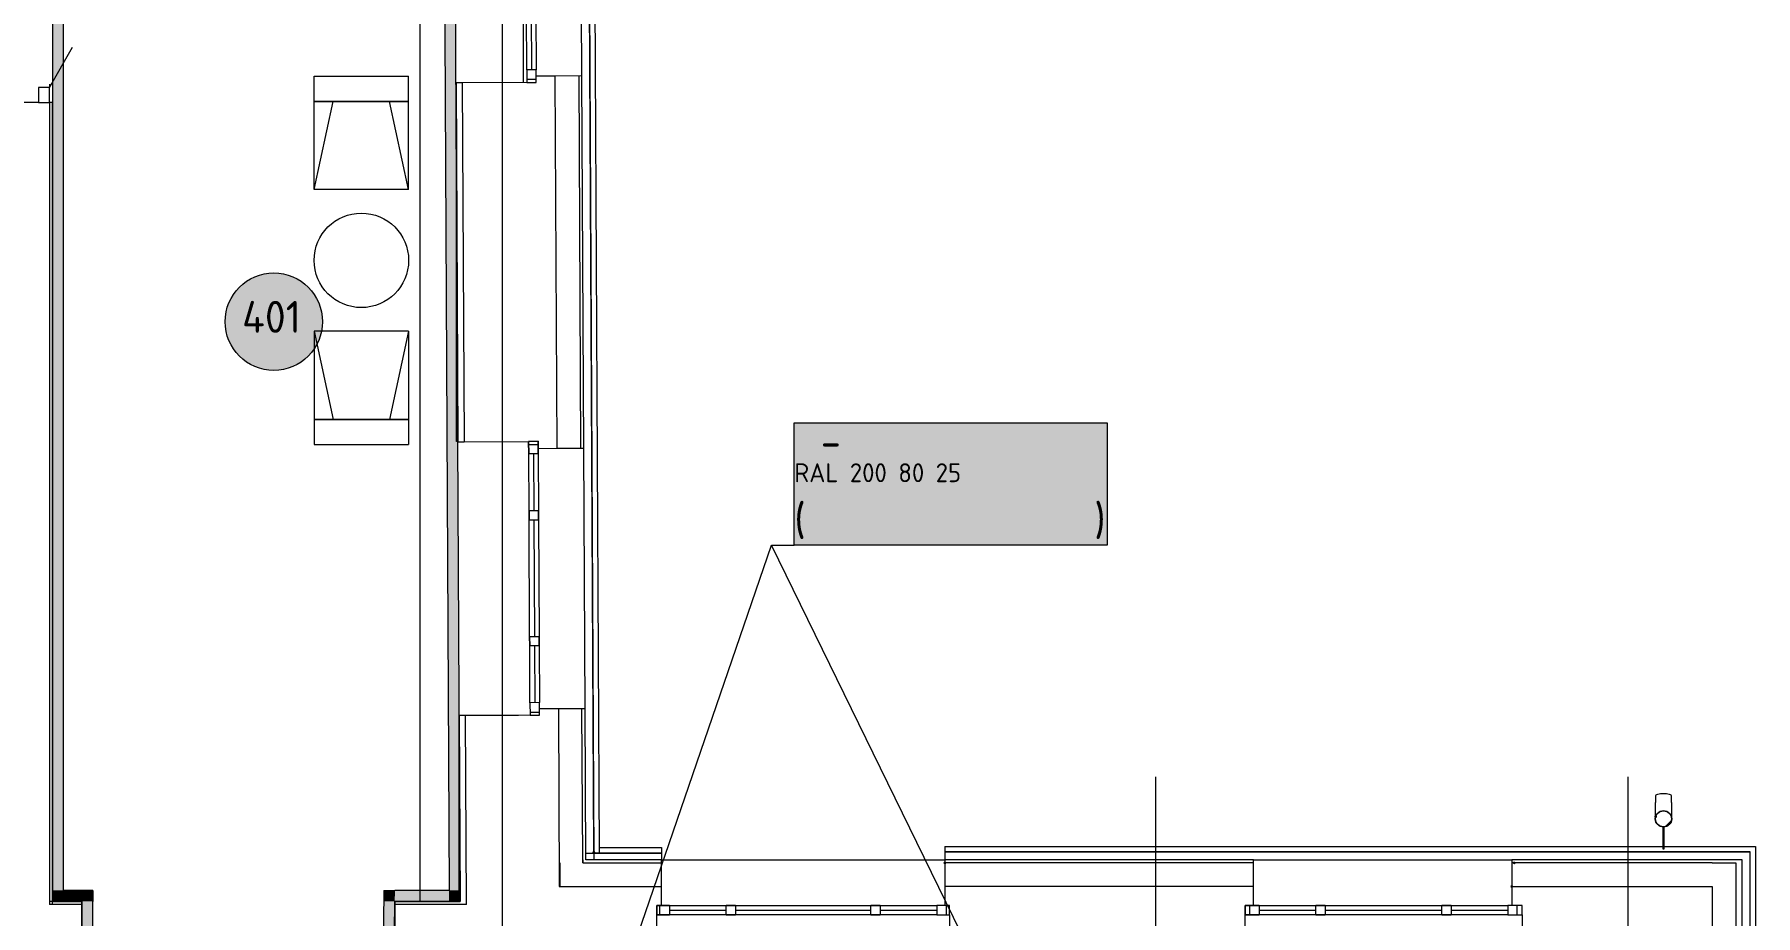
# Model space of a CAD drawing. Header units: millimetres. Extents: x 0 to 1189, y 0 to 841.
# Drawn here: x 303.9 to 413.3, y 492.2 to 548.2 of the extents above; entities that cross this region are included whole.
import ezdxf

# ---------------------------------------------------------------- set-up
doc = ezdxf.new("R2010")
doc.units = ezdxf.units.MM

msp = doc.modelspace()

# ---------------------------------------------------------------- hatches: boundary and pattern name
at = {"true_color": 0xf1d696}
h = msp.add_hatch(color=41, dxfattribs=at)
h.dxf.hatch_style = 2
h.paths.add_polyline_path([(305.776467, 493.798525), (305.076466, 493.798525), (305.076466, 651.567766), (305.776467, 651.563766)])
h = msp.add_hatch(color=41, dxfattribs=at)
h.dxf.hatch_style = 2
h.paths.add_polyline_path([(330.203504, 644.631756), (330.970506, 493.798525), (330.270505, 493.798525), (329.503503, 644.631756)])
at = {"true_color": 0xffffff}
h = msp.add_hatch(color=7, dxfattribs=at)
edge = h.paths.add_edge_path()
edge.add_arc((319.134988, 529.92908), 3.093505, 0, 360)
h = msp.add_hatch(color=7, dxfattribs=at)
h.dxf.hatch_style = 2
h.paths.add_polyline_path([(352.202538, 523.49557), (372.070568, 523.49557), (372.070568, 515.730559), (352.202538, 515.730559)])
h = msp.add_hatch(color=7, dxfattribs=at)
h.dxf.hatch_style = 2
h.paths.add_polyline_path([(352.202538, 523.49557), (372.070568, 523.49557), (372.070568, 515.730559), (352.202538, 515.730559)])
at = {"true_color": 0x0077b0}
h = msp.add_hatch(color=144, dxfattribs=at)
h.paths.add_polyline_path([(353.413626, 522.098956), (353.413626, 522.905936), (353.384136, 523.062619), (353.295115, 523.19367), (353.166475, 523.280073), (353.010136, 523.309425), (352.85366, 523.280073), (352.722402, 523.19367), (352.634965, 523.062619), (352.606647, 522.905936), (352.606647, 522.098956), (352.634965, 521.942618), (352.722402, 521.813978), (352.85366, 521.724957), (353.010136, 521.695467), (353.166475, 521.724957), (353.295115, 521.813978), (353.384136, 521.942618)])
h.paths.add_polyline_path([(353.614268, 522.098956), (353.603115, 521.978301), (353.569689, 521.866275), (353.514042, 521.76324), (353.436226, 521.66956), (353.344457, 521.59226), (353.242405, 521.53775), (353.130741, 521.505461), (353.010136, 521.494824), (352.888404, 521.505461), (352.776697, 521.53775), (352.674498, 521.59226), (352.581291, 521.66956), (352.503561, 521.76324), (352.448103, 521.866275), (352.414867, 521.978301), (352.4038, 522.098956), (352.4038, 522.905936), (352.414867, 523.027668), (352.448103, 523.139375), (352.503561, 523.241574), (352.581291, 523.334781), (352.674498, 523.412597), (352.776697, 523.468244), (352.888404, 523.50167), (353.010136, 523.512824), (353.130792, 523.501713), (353.242818, 523.468589), (353.345852, 523.41376), (353.439533, 523.337537), (353.515437, 523.243899), (353.570102, 523.140753), (353.603166, 523.028099), (353.614268, 522.905936)])
h = msp.add_hatch(color=144, dxfattribs=at)
h.paths.add_polyline_path([(353.413626, 522.098956), (353.413626, 522.905936), (353.384136, 523.062619), (353.295115, 523.19367), (353.166475, 523.280073), (353.010136, 523.309425), (352.85366, 523.280073), (352.722402, 523.19367), (352.634965, 523.062619), (352.606647, 522.905936), (352.606647, 522.098956), (352.634965, 521.942618), (352.722402, 521.813978), (352.85366, 521.724957), (353.010136, 521.695467), (353.166475, 521.724957), (353.295115, 521.813978), (353.384136, 521.942618)])
h.paths.add_polyline_path([(353.614268, 522.098956), (353.603115, 521.978301), (353.569689, 521.866275), (353.514042, 521.76324), (353.436226, 521.66956), (353.344457, 521.59226), (353.242405, 521.53775), (353.130741, 521.505461), (353.010136, 521.494824), (352.888404, 521.505461), (352.776697, 521.53775), (352.674498, 521.59226), (352.581291, 521.66956), (352.503561, 521.76324), (352.448103, 521.866275), (352.414867, 521.978301), (352.4038, 522.098956), (352.4038, 522.905936), (352.414867, 523.027668), (352.448103, 523.139375), (352.503561, 523.241574), (352.581291, 523.334781), (352.674498, 523.412597), (352.776697, 523.468244), (352.888404, 523.50167), (353.010136, 523.512824), (353.130792, 523.501713), (353.242818, 523.468589), (353.345852, 523.41376), (353.439533, 523.337537), (353.515437, 523.243899), (353.570102, 523.140753), (353.603166, 523.028099), (353.614268, 522.905936)])
h = msp.add_hatch(color=144, dxfattribs=at)
h.dxf.hatch_style = 2
h.paths.add_polyline_path([(355.433424, 522.60387), (355.433424, 523.410849), (355.458711, 523.487261), (355.534848, 523.512824), (356.240404, 523.512824), (356.31654, 523.487261), (356.341827, 523.410849), (356.31654, 523.334919), (356.240404, 523.309425), (355.636272, 523.309425), (355.636272, 522.705293), (355.938338, 522.705293), (356.038771, 522.696258), (356.132021, 522.668982), (356.217313, 522.623205), (356.293872, 522.55867), (356.358837, 522.479355), (356.405562, 522.393374), (356.433785, 522.300469), (356.443251, 522.20038), (356.443251, 521.999738), (356.433785, 521.898099), (356.405562, 521.804676), (356.358837, 521.719212), (356.293872, 521.641448), (356.21615, 521.576913), (356.130987, 521.531136), (356.038383, 521.503859), (355.938338, 521.494824), (355.534848, 521.494824), (355.458711, 521.518733), (355.433424, 521.593492), (355.458711, 521.669904), (355.534848, 521.695467), (355.938338, 521.695467), (356.055264, 521.718273), (356.15276, 521.785315), (356.218906, 521.882191), (356.240404, 521.999738), (356.240404, 522.20038), (356.218906, 522.317307), (356.15276, 522.414803), (356.055264, 522.480949), (355.938338, 522.502446), (355.534848, 522.502446), (355.458711, 522.527733)])
h = msp.add_hatch(color=144, dxfattribs=at)
h.dxf.hatch_style = 2
h.paths.add_polyline_path([(355.433424, 522.60387), (355.433424, 523.410849), (355.458711, 523.487261), (355.534848, 523.512824), (356.240404, 523.512824), (356.31654, 523.487261), (356.341827, 523.410849), (356.31654, 523.334919), (356.240404, 523.309425), (355.636272, 523.309425), (355.636272, 522.705293), (355.938338, 522.705293), (356.038771, 522.696258), (356.132021, 522.668982), (356.217313, 522.623205), (356.293872, 522.55867), (356.358837, 522.479355), (356.405562, 522.393374), (356.433785, 522.300469), (356.443251, 522.20038), (356.443251, 521.999738), (356.433785, 521.898099), (356.405562, 521.804676), (356.358837, 521.719212), (356.293872, 521.641448), (356.21615, 521.576913), (356.130987, 521.531136), (356.038383, 521.503859), (355.938338, 521.494824), (355.534848, 521.494824), (355.458711, 521.518733), (355.433424, 521.593492), (355.458711, 521.669904), (355.534848, 521.695467), (355.938338, 521.695467), (356.055264, 521.718273), (356.15276, 521.785315), (356.218906, 521.882191), (356.240404, 521.999738), (356.240404, 522.20038), (356.218906, 522.317307), (356.15276, 522.414803), (356.055264, 522.480949), (355.938338, 522.502446), (355.534848, 522.502446), (355.458711, 522.527733)])
h = msp.add_hatch(color=144, dxfattribs=at)
h.dxf.hatch_style = 2
h.paths.add_polyline_path([(354.92725, 521.996982), (354.120271, 521.996982), (354.044135, 522.022544), (354.018848, 522.098956), (354.044135, 522.175093), (354.120271, 522.20038), (354.92725, 522.20038), (355.003387, 522.175093), (355.028674, 522.098956), (355.003387, 522.022544)])
h = msp.add_hatch(color=144, dxfattribs=at)
h.dxf.hatch_style = 2
h.paths.add_polyline_path([(354.92725, 521.996982), (354.120271, 521.996982), (354.044135, 522.022544), (354.018848, 522.098956), (354.044135, 522.175093), (354.120271, 522.20038), (354.92725, 522.20038), (355.003387, 522.175093), (355.028674, 522.098956), (355.003387, 522.022544)])
h = msp.add_hatch(color=144, dxfattribs=at)
h.paths.add_polyline_path([(353.414862, 517.630949), (353.53737, 517.704674), (353.649129, 517.729616), (353.710314, 517.747944), (353.764884, 517.800172), (353.805467, 517.866593), (353.818352, 517.933015), (353.803538, 518.011149), (353.759372, 518.076882), (353.69364, 518.11967), (353.615505, 518.133106), (353.536957, 518.118636), (353.471638, 518.076882), (353.429401, 518.011149), (353.414862, 517.933015)])
h.paths.add_polyline_path([(353.917571, 517.689929), (354.042559, 517.61393), (354.140262, 517.503618), (354.201102, 517.370913), (354.221842, 517.227459), (354.221842, 516.820662), (354.212376, 516.720229), (354.184152, 516.626979), (354.137428, 516.541687), (354.072462, 516.465128), (353.995904, 516.400593), (353.910612, 516.354816), (353.817362, 516.32754), (353.716928, 516.318505), (353.615289, 516.32754), (353.521867, 516.354816), (353.436403, 516.400593), (353.358638, 516.465128), (353.294103, 516.54285), (353.248326, 516.628012), (353.22105, 516.720617), (353.212015, 516.820662), (353.212015, 517.933015), (353.241505, 518.089491), (353.330526, 518.220749), (353.4602, 518.307152), (353.615505, 518.336504), (353.771981, 518.306807), (353.903239, 518.217993), (353.989642, 518.089146), (354.018994, 517.933015), (353.993501, 517.795555)])
h.paths.add_polyline_path([(354.018994, 516.823418), (354.018994, 517.227459), (353.997497, 517.342939), (353.931351, 517.441882), (353.833855, 517.507545), (353.716928, 517.528974), (353.600002, 517.507545), (353.502506, 517.441882), (353.43636, 517.342939), (353.414862, 517.227459), (353.414862, 516.823418), (353.43636, 516.705872), (353.502506, 516.608995), (353.600002, 516.541954), (353.716928, 516.519147), (353.833855, 516.541954), (353.931351, 516.608995), (353.997497, 516.706905)])
h = msp.add_hatch(color=144, dxfattribs=at)
h.paths.add_polyline_path([(353.414862, 517.630949), (353.53737, 517.704674), (353.649129, 517.729616), (353.710314, 517.747944), (353.764884, 517.800172), (353.805467, 517.866593), (353.818352, 517.933015), (353.803538, 518.011149), (353.759372, 518.076882), (353.69364, 518.11967), (353.615505, 518.133106), (353.536957, 518.118636), (353.471638, 518.076882), (353.429401, 518.011149), (353.414862, 517.933015)])
h.paths.add_polyline_path([(353.917571, 517.689929), (354.042559, 517.61393), (354.140262, 517.503618), (354.201102, 517.370913), (354.221842, 517.227459), (354.221842, 516.820662), (354.212376, 516.720229), (354.184152, 516.626979), (354.137428, 516.541687), (354.072462, 516.465128), (353.995904, 516.400593), (353.910612, 516.354816), (353.817362, 516.32754), (353.716928, 516.318505), (353.615289, 516.32754), (353.521867, 516.354816), (353.436403, 516.400593), (353.358638, 516.465128), (353.294103, 516.54285), (353.248326, 516.628012), (353.22105, 516.720617), (353.212015, 516.820662), (353.212015, 517.933015), (353.241505, 518.089491), (353.330526, 518.220749), (353.4602, 518.307152), (353.615505, 518.336504), (353.771981, 518.306807), (353.903239, 518.217993), (353.989642, 518.089146), (354.018994, 517.933015), (353.993501, 517.795555)])
h.paths.add_polyline_path([(354.018994, 516.823418), (354.018994, 517.227459), (353.997497, 517.342939), (353.931351, 517.441882), (353.833855, 517.507545), (353.716928, 517.528974), (353.600002, 517.507545), (353.502506, 517.441882), (353.43636, 517.342939), (353.414862, 517.227459), (353.414862, 516.823418), (353.43636, 516.705872), (353.502506, 516.608995), (353.600002, 516.541954), (353.716928, 516.519147), (353.833855, 516.541954), (353.931351, 516.608995), (353.997497, 516.706905)])
h = msp.add_hatch(color=144, dxfattribs=at)
h.dxf.hatch_style = 2
h.paths.add_polyline_path([(356.023362, 516.721995), (356.010202, 516.806055), (355.969343, 516.868618), (355.918562, 516.905136), (355.850832, 516.922637), (355.721296, 516.922637), (355.650741, 516.953505), (355.619321, 517.024061), (355.62759, 517.06485), (355.650741, 517.097372), (355.690566, 517.120248), (355.749408, 517.12824), (355.780276, 517.12824), (355.814452, 517.125484), (355.90368, 517.140367), (355.969343, 517.185015), (356.010202, 517.247923), (356.023362, 517.326127), (356.009857, 517.404261), (355.966587, 517.469994), (355.900855, 517.512988), (355.82272, 517.526218), (355.721296, 517.526218), (355.627521, 517.513678), (355.515142, 517.475506), (355.422675, 517.437541), (355.393874, 517.424794), (355.365831, 517.433751), (355.339855, 517.461725), (355.317807, 517.532281), (355.328314, 517.571348), (355.359699, 517.608349), (355.411754, 517.643282), (355.484274, 517.676148), (355.611053, 517.716525), (355.721296, 517.729616), (355.82272, 517.729616), (355.979403, 517.700264), (356.110454, 517.613861), (356.196857, 517.482809), (356.226209, 517.326127), (356.217691, 517.227769), (356.191965, 517.144501), (356.148772, 517.076529), (356.087854, 517.024061), (356.148772, 516.971592), (356.191965, 516.90362), (356.217691, 516.820352), (356.226209, 516.721995), (356.196857, 516.565312), (356.110454, 516.43426), (355.979403, 516.346824), (355.82272, 516.318505), (355.721296, 516.318505), (355.608573, 516.331252), (355.480966, 516.369217), (355.409196, 516.402126), (355.358252, 516.437361), (355.327875, 516.475179), (355.317807, 516.51584), (355.339855, 516.586396), (355.366176, 516.613336), (355.39663, 516.623327), (355.428739, 516.61058), (355.517898, 516.572615), (355.627865, 516.532032), (355.721296, 516.519147), (355.82272, 516.519147), (355.900855, 516.533755), (355.966587, 516.578127), (356.008824, 516.64386)])
h = msp.add_hatch(color=144, dxfattribs=at)
h.dxf.hatch_style = 2
h.paths.add_polyline_path([(356.023362, 516.721995), (356.010202, 516.806055), (355.969343, 516.868618), (355.918562, 516.905136), (355.850832, 516.922637), (355.721296, 516.922637), (355.650741, 516.953505), (355.619321, 517.024061), (355.62759, 517.06485), (355.650741, 517.097372), (355.690566, 517.120248), (355.749408, 517.12824), (355.780276, 517.12824), (355.814452, 517.125484), (355.90368, 517.140367), (355.969343, 517.185015), (356.010202, 517.247923), (356.023362, 517.326127), (356.009857, 517.404261), (355.966587, 517.469994), (355.900855, 517.512988), (355.82272, 517.526218), (355.721296, 517.526218), (355.627521, 517.513678), (355.515142, 517.475506), (355.422675, 517.437541), (355.393874, 517.424794), (355.365831, 517.433751), (355.339855, 517.461725), (355.317807, 517.532281), (355.328314, 517.571348), (355.359699, 517.608349), (355.411754, 517.643282), (355.484274, 517.676148), (355.611053, 517.716525), (355.721296, 517.729616), (355.82272, 517.729616), (355.979403, 517.700264), (356.110454, 517.613861), (356.196857, 517.482809), (356.226209, 517.326127), (356.217691, 517.227769), (356.191965, 517.144501), (356.148772, 517.076529), (356.087854, 517.024061), (356.148772, 516.971592), (356.191965, 516.90362), (356.217691, 516.820352), (356.226209, 516.721995), (356.196857, 516.565312), (356.110454, 516.43426), (355.979403, 516.346824), (355.82272, 516.318505), (355.721296, 516.318505), (355.608573, 516.331252), (355.480966, 516.369217), (355.409196, 516.402126), (355.358252, 516.437361), (355.327875, 516.475179), (355.317807, 516.51584), (355.339855, 516.586396), (355.366176, 516.613336), (355.39663, 516.623327), (355.428739, 516.61058), (355.517898, 516.572615), (355.627865, 516.532032), (355.721296, 516.519147), (355.82272, 516.519147), (355.900855, 516.533755), (355.966587, 516.578127), (356.008824, 516.64386)])
h = msp.add_hatch(color=144, dxfattribs=at)
h.paths.add_polyline_path([(356.630277, 516.820662), (356.630277, 517.224703), (356.639312, 517.326342), (356.666588, 517.419764), (356.712365, 517.505228), (356.7769, 517.582993), (356.854665, 517.647528), (356.940129, 517.693305), (357.033551, 517.720581), (357.13519, 517.729616), (357.330252, 517.693649), (357.49348, 517.585749), (357.558016, 517.507941), (357.603792, 517.422176), (357.631069, 517.327935), (357.640104, 517.224703), (357.640104, 516.820662), (357.630638, 516.720617), (357.602414, 516.628012), (357.55569, 516.54285), (357.490724, 516.465128), (357.414166, 516.400593), (357.328874, 516.354816), (357.235623, 516.32754), (357.13519, 516.318505), (357.033551, 516.32754), (356.940129, 516.354816), (356.854665, 516.400593), (356.7769, 516.465128), (356.712365, 516.54285), (356.666588, 516.628012), (356.639312, 516.720617)])
h.paths.add_polyline_path([(357.437256, 516.823418), (357.437256, 517.227459), (357.415759, 517.342939), (357.349613, 517.441882), (357.252117, 517.507545), (357.13519, 517.528974), (357.018264, 517.507545), (356.920768, 517.441882), (356.854622, 517.342939), (356.833124, 517.227459), (356.833124, 516.823418), (356.854622, 516.705872), (356.920768, 516.608995), (357.018264, 516.541954), (357.13519, 516.519147), (357.252117, 516.541954), (357.349613, 516.608995), (357.415759, 516.706905)])
h = msp.add_hatch(color=144, dxfattribs=at)
h.paths.add_polyline_path([(356.630277, 516.820662), (356.630277, 517.224703), (356.639312, 517.326342), (356.666588, 517.419764), (356.712365, 517.505228), (356.7769, 517.582993), (356.854665, 517.647528), (356.940129, 517.693305), (357.033551, 517.720581), (357.13519, 517.729616), (357.330252, 517.693649), (357.49348, 517.585749), (357.558016, 517.507941), (357.603792, 517.422176), (357.631069, 517.327935), (357.640104, 517.224703), (357.640104, 516.820662), (357.630638, 516.720617), (357.602414, 516.628012), (357.55569, 516.54285), (357.490724, 516.465128), (357.414166, 516.400593), (357.328874, 516.354816), (357.235623, 516.32754), (357.13519, 516.318505), (357.033551, 516.32754), (356.940129, 516.354816), (356.854665, 516.400593), (356.7769, 516.465128), (356.712365, 516.54285), (356.666588, 516.628012), (356.639312, 516.720617)])
h.paths.add_polyline_path([(357.437256, 516.823418), (357.437256, 517.227459), (357.415759, 517.342939), (357.349613, 517.441882), (357.252117, 517.507545), (357.13519, 517.528974), (357.018264, 517.507545), (356.920768, 517.441882), (356.854622, 517.342939), (356.833124, 517.227459), (356.833124, 516.823418), (356.854622, 516.705872), (356.920768, 516.608995), (357.018264, 516.541954), (357.13519, 516.519147), (357.252117, 516.541954), (357.349613, 516.608995), (357.415759, 516.706905)])
h = msp.add_hatch(color=144, dxfattribs=at)
h.dxf.hatch_style = 2
h.paths.add_polyline_path([(358.247242, 516.922637), (358.247242, 516.417173), (358.221955, 516.342414), (358.145819, 516.318505), (358.069682, 516.342414), (358.044395, 516.417173), (358.044395, 517.630949), (358.069682, 517.704674), (358.145819, 517.729616), (358.221955, 517.704674), (358.247242, 517.630949), (358.247242, 517.125484), (358.851374, 517.125484), (358.851374, 517.630949), (358.876661, 517.704674), (358.952798, 517.729616), (359.028934, 517.704674), (359.054221, 517.630949), (359.054221, 516.417173), (359.028934, 516.342414), (358.952798, 516.318505), (358.876661, 516.342414), (358.851374, 516.417173), (358.851374, 516.922637)])
h = msp.add_hatch(color=144, dxfattribs=at)
h.dxf.hatch_style = 2
h.paths.add_polyline_path([(358.247242, 516.922637), (358.247242, 516.417173), (358.221955, 516.342414), (358.145819, 516.318505), (358.069682, 516.342414), (358.044395, 516.417173), (358.044395, 517.630949), (358.069682, 517.704674), (358.145819, 517.729616), (358.221955, 517.704674), (358.247242, 517.630949), (358.247242, 517.125484), (358.851374, 517.125484), (358.851374, 517.630949), (358.876661, 517.704674), (358.952798, 517.729616), (359.028934, 517.704674), (359.054221, 517.630949), (359.054221, 516.417173), (359.028934, 516.342414), (358.952798, 516.318505), (358.876661, 516.342414), (358.851374, 516.417173), (358.851374, 516.922637)])
h = msp.add_hatch(color=144, dxfattribs=at)
h.paths.add_polyline_path([(359.963426, 517.528974), (359.846499, 517.507545), (359.749003, 517.441882), (359.682857, 517.343972), (359.66136, 517.227459), (359.66136, 517.125484), (360.265492, 517.125484), (360.265492, 517.227459), (360.243995, 517.343972), (360.177849, 517.441882), (360.080352, 517.507545)])
h.paths.add_polyline_path([(359.66136, 516.922637), (359.66136, 516.721995), (359.676243, 516.644893), (359.720891, 516.578127), (359.785866, 516.533755), (359.862002, 516.519147), (360.366916, 516.519147), (360.443052, 516.493585), (360.468339, 516.417173), (360.443052, 516.342414), (360.366916, 516.318505), (359.862002, 516.318505), (359.705664, 516.346824), (359.577024, 516.43426), (359.488003, 516.564278), (359.458513, 516.721995), (359.458513, 517.224703), (359.467547, 517.326342), (359.494824, 517.419764), (359.540601, 517.505228), (359.605136, 517.582993), (359.6829, 517.647528), (359.768365, 517.693305), (359.861787, 517.720581), (359.963426, 517.729616), (360.158487, 517.693649), (360.321716, 517.585749), (360.386251, 517.507984), (360.432028, 517.42252), (360.459304, 517.329098), (360.468339, 517.227459), (360.468339, 516.922637)])
h = msp.add_hatch(color=144, dxfattribs=at)
h.paths.add_polyline_path([(359.963426, 517.528974), (359.846499, 517.507545), (359.749003, 517.441882), (359.682857, 517.343972), (359.66136, 517.227459), (359.66136, 517.125484), (360.265492, 517.125484), (360.265492, 517.227459), (360.243995, 517.343972), (360.177849, 517.441882), (360.080352, 517.507545)])
h.paths.add_polyline_path([(359.66136, 516.922637), (359.66136, 516.721995), (359.676243, 516.644893), (359.720891, 516.578127), (359.785866, 516.533755), (359.862002, 516.519147), (360.366916, 516.519147), (360.443052, 516.493585), (360.468339, 516.417173), (360.443052, 516.342414), (360.366916, 516.318505), (359.862002, 516.318505), (359.705664, 516.346824), (359.577024, 516.43426), (359.488003, 516.564278), (359.458513, 516.721995), (359.458513, 517.224703), (359.467547, 517.326342), (359.494824, 517.419764), (359.540601, 517.505228), (359.605136, 517.582993), (359.6829, 517.647528), (359.768365, 517.693305), (359.861787, 517.720581), (359.963426, 517.729616), (360.158487, 517.693649), (360.321716, 517.585749), (360.386251, 517.507984), (360.432028, 517.42252), (360.459304, 517.329098), (360.468339, 517.227459), (360.468339, 516.922637)])
h = msp.add_hatch(color=144, dxfattribs=at)
h.dxf.hatch_style = 2
h.paths.add_polyline_path([(361.564774, 516.417173), (361.564774, 517.630949), (361.590061, 517.704674), (361.666197, 517.729616), (362.171111, 517.729616), (362.325382, 517.700264), (362.456089, 517.613861), (362.54511, 517.482809), (362.5746, 517.326127), (362.5746, 516.417173), (362.549313, 516.342414), (362.473177, 516.318505), (362.39704, 516.342414), (362.371753, 516.417173), (362.371753, 517.326127), (362.357215, 517.404261), (362.314978, 517.469994), (362.249659, 517.512988), (362.171111, 517.526218), (361.767621, 517.526218), (361.767621, 516.417173), (361.742334, 516.342414), (361.666197, 516.318505), (361.590061, 516.342414)])
h = msp.add_hatch(color=144, dxfattribs=at)
h.dxf.hatch_style = 2
h.paths.add_polyline_path([(361.564774, 516.417173), (361.564774, 517.630949), (361.590061, 517.704674), (361.666197, 517.729616), (362.171111, 517.729616), (362.325382, 517.700264), (362.456089, 517.613861), (362.54511, 517.482809), (362.5746, 517.326127), (362.5746, 516.417173), (362.549313, 516.342414), (362.473177, 516.318505), (362.39704, 516.342414), (362.371753, 516.417173), (362.371753, 517.326127), (362.357215, 517.404261), (362.314978, 517.469994), (362.249659, 517.512988), (362.171111, 517.526218), (361.767621, 517.526218), (361.767621, 516.417173), (361.742334, 516.342414), (361.666197, 516.318505), (361.590061, 516.342414)])
h = msp.add_hatch(color=144, dxfattribs=at)
h.paths.add_polyline_path([(362.978892, 516.820662), (362.978892, 517.224703), (362.987926, 517.326342), (363.015203, 517.419764), (363.06098, 517.505228), (363.125515, 517.582993), (363.203279, 517.647528), (363.288743, 517.693305), (363.382166, 517.720581), (363.483805, 517.729616), (363.678866, 517.693649), (363.842095, 517.585749), (363.90663, 517.507941), (363.952407, 517.422176), (363.979683, 517.327935), (363.988718, 517.224703), (363.988718, 516.820662), (363.979253, 516.720617), (363.951029, 516.628012), (363.904305, 516.54285), (363.839339, 516.465128), (363.76278, 516.400593), (363.677488, 516.354816), (363.584238, 516.32754), (363.483805, 516.318505), (363.382166, 516.32754), (363.288743, 516.354816), (363.203279, 516.400593), (363.125515, 516.465128), (363.06098, 516.54285), (363.015203, 516.628012), (362.987926, 516.720617)])
h.paths.add_polyline_path([(363.785871, 516.823418), (363.785871, 517.227459), (363.764373, 517.342939), (363.698228, 517.441882), (363.600731, 517.507545), (363.483805, 517.528974), (363.366878, 517.507545), (363.269382, 517.441882), (363.203236, 517.342939), (363.181739, 517.227459), (363.181739, 516.823418), (363.203236, 516.705872), (363.269382, 516.608995), (363.366878, 516.541954), (363.483805, 516.519147), (363.600731, 516.541954), (363.698228, 516.608995), (363.764373, 516.706905)])
h = msp.add_hatch(color=144, dxfattribs=at)
h.paths.add_polyline_path([(362.978892, 516.820662), (362.978892, 517.224703), (362.987926, 517.326342), (363.015203, 517.419764), (363.06098, 517.505228), (363.125515, 517.582993), (363.203279, 517.647528), (363.288743, 517.693305), (363.382166, 517.720581), (363.483805, 517.729616), (363.678866, 517.693649), (363.842095, 517.585749), (363.90663, 517.507941), (363.952407, 517.422176), (363.979683, 517.327935), (363.988718, 517.224703), (363.988718, 516.820662), (363.979253, 516.720617), (363.951029, 516.628012), (363.904305, 516.54285), (363.839339, 516.465128), (363.76278, 516.400593), (363.677488, 516.354816), (363.584238, 516.32754), (363.483805, 516.318505), (363.382166, 516.32754), (363.288743, 516.354816), (363.203279, 516.400593), (363.125515, 516.465128), (363.06098, 516.54285), (363.015203, 516.628012), (362.987926, 516.720617)])
h.paths.add_polyline_path([(363.785871, 516.823418), (363.785871, 517.227459), (363.764373, 517.342939), (363.698228, 517.441882), (363.600731, 517.507545), (363.483805, 517.528974), (363.366878, 517.507545), (363.269382, 517.441882), (363.203236, 517.342939), (363.181739, 517.227459), (363.181739, 516.823418), (363.203236, 516.705872), (363.269382, 516.608995), (363.366878, 516.541954), (363.483805, 516.519147), (363.600731, 516.541954), (363.698228, 516.608995), (363.764373, 516.706905)])
h = msp.add_hatch(color=144, dxfattribs=at)
h.paths.add_polyline_path([(364.393009, 517.630949), (364.418296, 517.704674), (364.494433, 517.729616), (364.999346, 517.729616), (365.155685, 517.700264), (365.284324, 517.613861), (365.373346, 517.482809), (365.402836, 517.326127), (365.402836, 516.721995), (365.373346, 516.565312), (365.284324, 516.43426), (365.155685, 516.346824), (364.999346, 516.318505), (364.595857, 516.318505), (364.595857, 515.810285), (364.57057, 515.736766), (364.494433, 515.711617), (364.418296, 515.736766), (364.393009, 515.810285)])
h.paths.add_polyline_path([(364.595857, 517.526218), (364.595857, 516.519147), (364.999346, 516.519147), (365.076516, 516.533755), (365.140457, 516.578127), (365.185106, 516.64386), (365.199989, 516.721995), (365.199989, 517.326127), (365.18545, 517.404261), (365.143213, 517.469994), (365.077894, 517.512988), (364.999346, 517.526218)])
h = msp.add_hatch(color=144, dxfattribs=at)
h.paths.add_polyline_path([(364.393009, 517.630949), (364.418296, 517.704674), (364.494433, 517.729616), (364.999346, 517.729616), (365.155685, 517.700264), (365.284324, 517.613861), (365.373346, 517.482809), (365.402836, 517.326127), (365.402836, 516.721995), (365.373346, 516.565312), (365.284324, 516.43426), (365.155685, 516.346824), (364.999346, 516.318505), (364.595857, 516.318505), (364.595857, 515.810285), (364.57057, 515.736766), (364.494433, 515.711617), (364.418296, 515.736766), (364.393009, 515.810285)])
h.paths.add_polyline_path([(364.595857, 517.526218), (364.595857, 516.519147), (364.999346, 516.519147), (365.076516, 516.533755), (365.140457, 516.578127), (365.185106, 516.64386), (365.199989, 516.721995), (365.199989, 517.326127), (365.18545, 517.404261), (365.143213, 517.469994), (365.077894, 517.512988), (364.999346, 517.526218)])
h = msp.add_hatch(color=144, dxfattribs=at)
h.dxf.hatch_style = 2
h.paths.add_polyline_path([(366.614106, 516.11235), (366.614106, 516.318505), (366.210617, 516.318505), (366.054278, 516.346824), (365.925638, 516.43426), (365.836617, 516.565312), (365.807127, 516.721995), (365.807127, 517.630949), (365.832414, 517.704674), (365.908551, 517.729616), (365.984687, 517.704674), (366.009974, 517.630949), (366.009974, 516.721995), (366.024857, 516.644893), (366.069506, 516.578127), (366.13448, 516.533755), (366.210617, 516.519147), (366.614106, 516.519147), (366.614106, 517.630949), (366.639393, 517.704674), (366.71553, 517.729616), (366.791667, 517.704674), (366.816954, 517.630949), (366.816954, 516.115107), (366.787877, 515.95863), (366.70175, 515.827372), (366.572627, 515.740969), (366.41622, 515.711617), (366.009974, 515.711617), (365.933838, 515.73718), (365.908551, 515.813592), (365.91551, 515.849903), (365.939419, 515.884147), (366.009974, 515.915015), (366.413464, 515.915015), (366.492012, 515.928451), (366.557331, 515.971239), (366.599568, 516.03456)])
h = msp.add_hatch(color=144, dxfattribs=at)
h.dxf.hatch_style = 2
h.paths.add_polyline_path([(366.614106, 516.11235), (366.614106, 516.318505), (366.210617, 516.318505), (366.054278, 516.346824), (365.925638, 516.43426), (365.836617, 516.565312), (365.807127, 516.721995), (365.807127, 517.630949), (365.832414, 517.704674), (365.908551, 517.729616), (365.984687, 517.704674), (366.009974, 517.630949), (366.009974, 516.721995), (366.024857, 516.644893), (366.069506, 516.578127), (366.13448, 516.533755), (366.210617, 516.519147), (366.614106, 516.519147), (366.614106, 517.630949), (366.639393, 517.704674), (366.71553, 517.729616), (366.791667, 517.704674), (366.816954, 517.630949), (366.816954, 516.115107), (366.787877, 515.95863), (366.70175, 515.827372), (366.572627, 515.740969), (366.41622, 515.711617), (366.009974, 515.711617), (365.933838, 515.73718), (365.908551, 515.813592), (365.91551, 515.849903), (365.939419, 515.884147), (366.009974, 515.915015), (366.413464, 515.915015), (366.492012, 515.928451), (366.557331, 515.971239), (366.599568, 516.03456)])
h = msp.add_hatch(color=144, dxfattribs=at)
h.dxf.hatch_style = 2
h.paths.add_polyline_path([(368.231071, 517.630949), (368.231071, 516.417173), (368.205784, 516.342414), (368.129648, 516.318505), (368.053511, 516.342414), (368.028224, 516.417173), (368.028224, 516.922637), (367.624735, 516.922637), (367.470463, 516.951782), (367.339756, 517.038392), (367.250735, 517.167721), (367.221245, 517.320614), (367.221245, 517.630949), (367.246532, 517.704674), (367.322669, 517.729616), (367.398805, 517.704674), (367.424092, 517.630949), (367.424092, 517.328883), (367.438975, 517.250748), (367.483623, 517.185015), (367.548598, 517.140367), (367.624735, 517.125484), (368.028224, 517.125484), (368.028224, 517.630949), (368.053511, 517.704674), (368.129648, 517.729616), (368.205784, 517.704674)])
h = msp.add_hatch(color=144, dxfattribs=at)
h.dxf.hatch_style = 2
h.paths.add_polyline_path([(368.231071, 517.630949), (368.231071, 516.417173), (368.205784, 516.342414), (368.129648, 516.318505), (368.053511, 516.342414), (368.028224, 516.417173), (368.028224, 516.922637), (367.624735, 516.922637), (367.470463, 516.951782), (367.339756, 517.038392), (367.250735, 517.167721), (367.221245, 517.320614), (367.221245, 517.630949), (367.246532, 517.704674), (367.322669, 517.729616), (367.398805, 517.704674), (367.424092, 517.630949), (367.424092, 517.328883), (367.438975, 517.250748), (367.483623, 517.185015), (367.548598, 517.140367), (367.624735, 517.125484), (368.028224, 517.125484), (368.028224, 517.630949), (368.053511, 517.704674), (368.129648, 517.729616), (368.205784, 517.704674)])
h = msp.add_hatch(color=144, dxfattribs=at)
h.dxf.hatch_style = 2
h.paths.add_polyline_path([(368.83821, 516.922637), (368.83821, 516.417173), (368.812923, 516.342414), (368.736786, 516.318505), (368.66065, 516.342414), (368.635363, 516.417173), (368.635363, 517.630949), (368.66065, 517.704674), (368.736786, 517.729616), (368.812923, 517.704674), (368.83821, 517.630949), (368.83821, 517.125484), (369.442342, 517.125484), (369.442342, 517.630949), (369.467629, 517.704674), (369.543766, 517.729616), (369.619902, 517.704674), (369.645189, 517.630949), (369.645189, 516.417173), (369.619902, 516.342414), (369.543766, 516.318505), (369.467629, 516.342414), (369.442342, 516.417173), (369.442342, 516.922637)])
h = msp.add_hatch(color=144, dxfattribs=at)
h.dxf.hatch_style = 2
h.paths.add_polyline_path([(368.83821, 516.922637), (368.83821, 516.417173), (368.812923, 516.342414), (368.736786, 516.318505), (368.66065, 516.342414), (368.635363, 516.417173), (368.635363, 517.630949), (368.66065, 517.704674), (368.736786, 517.729616), (368.812923, 517.704674), (368.83821, 517.630949), (368.83821, 517.125484), (369.442342, 517.125484), (369.442342, 517.630949), (369.467629, 517.704674), (369.543766, 517.729616), (369.619902, 517.704674), (369.645189, 517.630949), (369.645189, 516.417173), (369.619902, 516.342414), (369.543766, 516.318505), (369.467629, 516.342414), (369.442342, 516.417173), (369.442342, 516.922637)])
h = msp.add_hatch(color=144, dxfattribs=at)
h.paths.add_polyline_path([(370.40777, 516.925393), (370.266522, 516.968181), (370.150904, 517.057685), (370.074768, 517.181364), (370.049481, 517.326127), (370.078971, 517.482809), (370.167992, 517.613861), (370.296632, 517.700264), (370.45297, 517.729616), (370.957883, 517.729616), (371.03402, 517.704674), (371.059307, 517.630949), (371.059307, 516.417173), (371.03402, 516.342414), (370.957883, 516.318505), (370.881747, 516.342414), (370.85646, 516.417173), (370.85646, 516.922637), (370.653061, 516.922637), (370.232484, 516.358192), (370.195828, 516.3276), (370.150904, 516.318505), (370.074768, 516.342414), (370.049481, 516.417173), (370.068773, 516.47946)])
h.paths.add_polyline_path([(370.252328, 517.326127), (370.267211, 517.248819), (370.311859, 517.182259), (370.376833, 517.137611), (370.45297, 517.122728), (370.85646, 517.122728), (370.85646, 517.526218), (370.45297, 517.526218), (370.374422, 517.511955), (370.309103, 517.469994), (370.266866, 517.404261)])
h = msp.add_hatch(color=144, dxfattribs=at)
h.paths.add_polyline_path([(370.40777, 516.925393), (370.266522, 516.968181), (370.150904, 517.057685), (370.074768, 517.181364), (370.049481, 517.326127), (370.078971, 517.482809), (370.167992, 517.613861), (370.296632, 517.700264), (370.45297, 517.729616), (370.957883, 517.729616), (371.03402, 517.704674), (371.059307, 517.630949), (371.059307, 516.417173), (371.03402, 516.342414), (370.957883, 516.318505), (370.881747, 516.342414), (370.85646, 516.417173), (370.85646, 516.922637), (370.653061, 516.922637), (370.232484, 516.358192), (370.195828, 516.3276), (370.150904, 516.318505), (370.074768, 516.342414), (370.049481, 516.417173), (370.068773, 516.47946)])
h.paths.add_polyline_path([(370.252328, 517.326127), (370.267211, 517.248819), (370.311859, 517.182259), (370.376833, 517.137611), (370.45297, 517.122728), (370.85646, 517.122728), (370.85646, 517.526218), (370.45297, 517.526218), (370.374422, 517.511955), (370.309103, 517.469994), (370.266866, 517.404261)])
h = msp.add_hatch(color=7)
h.dxf.hatch_style = 2
h.paths.add_polyline_path([(406.836622, 498.477532), (406.863059, 498.41397), (406.926622, 498.387532), (406.990184, 498.41397), (407.016622, 498.477532), (407.016622, 498.489532), (406.990184, 498.553095), (406.926622, 498.579532), (406.863059, 498.553095), (406.836622, 498.489532)])
h = msp.add_hatch(color=7)
h.dxf.hatch_style = 2
h.paths.add_polyline_path([(339.473519, 496.115529), (339.537081, 496.141966), (339.563519, 496.205529), (339.537081, 496.269091), (339.473519, 496.295529), (339.458519, 496.295529), (339.394956, 496.269091), (339.368518, 496.205529), (339.394956, 496.141966), (339.458519, 496.115529)])
h = msp.add_hatch(color=7)
h.dxf.hatch_style = 2
h.paths.add_polyline_path([(361.766553, 495.637528), (361.70299, 495.61109), (361.676553, 495.547528), (361.70299, 495.483965), (361.766553, 495.457528), (361.776553, 495.457528), (361.840115, 495.483965), (361.866553, 495.547528), (361.840115, 495.61109), (361.776553, 495.637528)])
h = msp.add_hatch(color=7)
h.dxf.hatch_style = 2
h.paths.add_polyline_path([(397.947608, 495.637528), (397.884045, 495.61109), (397.857608, 495.547528), (397.884045, 495.483965), (397.947608, 495.457528), (398.011171, 495.483965), (398.037608, 495.547528), (398.011171, 495.61109)])
at = {"true_color": 0xf1d696}
h = msp.add_hatch(color=41, dxfattribs=at)
h.dxf.hatch_style = 2
h.paths.add_polyline_path([(305.776467, 493.798525), (305.776467, 493.098524), (305.076466, 493.098524)])
h = msp.add_hatch(color=41, dxfattribs=at)
h.dxf.hatch_style = 2
h.paths.add_polyline_path([(305.076466, 493.798525), (305.776467, 493.798525), (305.076466, 493.098524)])
h = msp.add_hatch(color=41, dxfattribs=at)
h.dxf.hatch_style = 2
h.paths.add_polyline_path([(306.932469, 493.798525), (306.932469, 493.098524), (305.776467, 493.098524), (305.776467, 493.798525)])
h = msp.add_hatch(color=41, dxfattribs=at)
h.dxf.hatch_style = 2
h.paths.add_polyline_path([(306.932469, 493.098524), (307.63247, 493.798525), (307.63247, 493.098524)])
h = msp.add_hatch(color=41, dxfattribs=at)
h.dxf.hatch_style = 2
h.paths.add_polyline_path([(306.932469, 493.798525), (307.63247, 493.798525), (306.932469, 493.098524)])
h = msp.add_hatch(color=41, dxfattribs=at)
h.dxf.hatch_style = 2
h.paths.add_polyline_path([(326.119498, 493.098524), (326.126498, 493.798525), (326.819499, 493.098524)])
h = msp.add_hatch(color=41, dxfattribs=at)
h.dxf.hatch_style = 2
h.paths.add_polyline_path([(326.126498, 493.798525), (326.826499, 493.798525), (326.819499, 493.098524)])
h = msp.add_hatch(color=41, dxfattribs=at)
h.dxf.hatch_style = 2
h.paths.add_polyline_path([(330.270505, 493.798525), (330.274505, 493.098524), (326.819499, 493.098524), (326.826499, 493.798525)])
h = msp.add_hatch(color=41, dxfattribs=at)
h.dxf.hatch_style = 2
h.paths.add_polyline_path([(330.970506, 493.798525), (330.974506, 493.098524), (330.270505, 493.798525)])
h = msp.add_hatch(color=41, dxfattribs=at)
h.dxf.hatch_style = 2
h.paths.add_polyline_path([(330.974506, 493.098524), (330.274505, 493.098524), (330.270505, 493.798525)])
h = msp.add_hatch(color=7)
h.dxf.hatch_style = 2
h.paths.add_polyline_path([(397.787608, 494.137526), (397.724045, 494.111088), (397.697608, 494.047525), (397.724045, 493.983963), (397.787608, 493.957525), (397.85117, 493.983963), (397.877608, 494.047525), (397.85117, 494.111088)])
h = msp.add_hatch(color=41, dxfattribs=at)
h.dxf.hatch_style = 2
h.paths.add_polyline_path([(307.63247, 486.998515), (306.932469, 486.998515), (306.932469, 493.098524), (307.63247, 493.098524)])
h = msp.add_hatch(color=41, dxfattribs=at)
h.dxf.hatch_style = 2
h.paths.add_polyline_path([(326.119498, 493.098524), (326.819499, 493.098524), (326.619499, 473.861495), (325.919498, 473.861495)])

# ---------------------------------------------------------------- linework, layer by layer
at = {"color": 7, "lineweight": 0}
for points in [[(333.67251, 238.825136), (333.67251, 718.345868)], [(305.076466, 652.267767), (305.076466, 493.098524)], [(305.776467, 493.798525), (305.776467, 651.563766)], [(328.404502, 645.331757), (328.404502, 493.098524)], [(330.970506, 493.798525), (330.200504, 645.331757)], [(329.503503, 644.631756), (330.270505, 493.798525)], [(339.077518, 571.187643), (339.460519, 495.749528)], [(339.458519, 496.205529), (339.079518, 571.187643)], [(339.429519, 571.187643), (339.808519, 496.207529)], [(334.988512, 545.125604), (334.988512, 562.51863)], [(338.707517, 545.543604), (338.623517, 562.19363)], [(335.205512, 545.926605), (335.187512, 549.52661)], [(335.487513, 549.52761), (335.505513, 545.927605)], [(335.787513, 549.52961), (335.805513, 545.929605)], [(304.876466, 544.811603), (306.351468, 547.366607)], [(335.805513, 545.929605), (335.205512, 545.926605)], [(335.205512, 545.926605), (335.209512, 545.126604)], [(335.205512, 545.926605), (335.209512, 545.126604)], [(335.809513, 545.129604), (335.805513, 545.929605)], [(335.809513, 545.129604), (335.805513, 545.929605)], [(304.876466, 544.811603), (304.176465, 544.811603)], [(304.176465, 544.811603), (304.176465, 543.861602)], [(304.876466, 545.013603), (304.876466, 544.811603)], [(304.876466, 543.861602), (304.876466, 544.811603)], [(331.109506, 545.105603), (330.709505, 545.103603)], [(330.709505, 545.103603), (330.825505, 522.303569)], [(335.209512, 545.126604), (331.109506, 545.105603)], [(331.109506, 545.105603), (331.225506, 522.305569)], [(335.208512, 545.326604), (335.808513, 545.329604)], [(335.209512, 545.126604), (335.809513, 545.129604)], [(335.209512, 545.126604), (335.809513, 545.129604)], [(337.007515, 545.535604), (335.807513, 545.529604)], [(338.707517, 545.543604), (337.007515, 545.535604)], [(337.127515, 521.885568), (337.007515, 545.535604)], [(338.507517, 545.542604), (338.627517, 521.893568)], [(338.827518, 521.894568), (338.707517, 545.543604)], [(304.176465, 543.861602), (299.776458, 543.861602)], [(304.176465, 543.861602), (304.876466, 543.861602)], [(305.076466, 543.861602), (304.876466, 543.861602)], [(304.876466, 543.861602), (304.876466, 492.898524)], [(305.076466, 492.898524), (305.076466, 543.861602)], [(330.750505, 522.326569), (330.750505, 537.059591)], [(316.041483, 529.92958), (316.057454, 530.245786), (316.104333, 530.552866), (316.180563, 530.849265), (316.284593, 531.133426), (316.414866, 531.403794), (316.569829, 531.658813), (316.747928, 531.896929), (316.947609, 532.116584), (317.167317, 532.316223), (317.405499, 532.494291), (317.660599, 532.649232), (317.931064, 532.779491), (318.215339, 532.883511), (318.511871, 532.959737), (318.819105, 533.006614), (319.135488, 533.022585), (319.451694, 533.006614), (319.758774, 532.959737), (320.055172, 532.883511), (320.339333, 532.779491), (320.609701, 532.649232), (320.864721, 532.494291), (321.102836, 532.316223), (321.322491, 532.116584), (321.52213, 531.896929), (321.700199, 531.658813), (321.85514, 531.403794), (321.985398, 531.133426), (322.089418, 530.849265), (322.165645, 530.552866), (322.212521, 530.245786), (322.228492, 529.92958)], [(322.228492, 529.92958), (322.212521, 529.613198), (322.165645, 529.305964), (322.089418, 529.009432), (321.985398, 528.725157), (321.85514, 528.454692), (321.700199, 528.199591), (321.52213, 527.96141), (321.322491, 527.741702), (321.102836, 527.542021), (320.864721, 527.363922), (320.609701, 527.208959), (320.339333, 527.078685), (320.055172, 526.974656), (319.758774, 526.898425), (319.451694, 526.851547), (319.135488, 526.835576), (318.819105, 526.851547), (318.511871, 526.898425), (318.215339, 526.974656), (317.931064, 527.078685), (317.660599, 527.208959), (317.405499, 527.363922), (317.167317, 527.542021), (316.947609, 527.741702), (316.747928, 527.96141), (316.569829, 528.199591), (316.414866, 528.454692), (316.284593, 528.725157), (316.180563, 529.009432), (316.104333, 529.305964), (316.057454, 529.613198), (316.041483, 529.92958)], [(330.825505, 522.326569), (330.750505, 522.326569)], [(330.825505, 522.303569), (331.225506, 522.305569)], [(331.225506, 522.305569), (335.325512, 522.326569)], [(335.325512, 522.326569), (335.925513, 522.329569)], [(335.925513, 522.329569), (335.325512, 522.326569)], [(335.329512, 521.526567), (335.325512, 522.326569)], [(335.325512, 522.326569), (335.329512, 521.526567)], [(335.326512, 522.126568), (335.926513, 522.129568)], [(335.925513, 522.329569), (335.929513, 521.529567)], [(335.929513, 521.529567), (335.925513, 522.329569)], [(335.927513, 521.879568), (337.127515, 521.885568)], [(337.127515, 521.885568), (338.827518, 521.894568)], [(338.911518, 505.344543), (338.827518, 521.894568)], [(335.929513, 521.529567), (335.329512, 521.526567)], [(335.347512, 517.926562), (335.329512, 521.526567)], [(335.629513, 521.527567), (335.647513, 517.928562)], [(335.929513, 521.529567), (335.947513, 517.929562)], [(335.347512, 517.926562), (335.947513, 517.929562)], [(335.351512, 517.326561), (335.347512, 517.926562)], [(335.347512, 517.926562), (335.351512, 517.326561)], [(335.951513, 517.329561), (335.351512, 517.326561)], [(335.388512, 509.92655), (335.351512, 517.326561)], [(335.651513, 517.328561), (335.688513, 509.92855)], [(335.947513, 517.929562), (335.951513, 517.329561)], [(335.951513, 517.329561), (335.947513, 517.929562)], [(335.951513, 517.329561), (335.988513, 509.92955)], [(335.388512, 509.92655), (335.988513, 509.92955)], [(335.391512, 509.326549), (335.388512, 509.92655)], [(335.388512, 509.92655), (335.391512, 509.326549)], [(335.988513, 509.92955), (335.991513, 509.329549)], [(335.991513, 509.329549), (335.988513, 509.92955)], [(335.991513, 509.329549), (335.391512, 509.326549)], [(335.410512, 505.726543), (335.391512, 509.326549)], [(335.691513, 509.328549), (335.709513, 505.728543)], [(335.991513, 509.329549), (336.009513, 505.729543)], [(336.009513, 505.729543), (335.410512, 505.726543)], [(335.410512, 505.726543), (335.414512, 504.926542)], [(335.410512, 505.726543), (335.414512, 504.926542)], [(336.014513, 504.929542), (336.009513, 505.729543)], [(336.014513, 504.929542), (336.009513, 505.729543)], [(337.212515, 505.335543), (336.012513, 505.329543)], [(338.911518, 505.344543), (337.212515, 505.335543)], [(337.212515, 505.335543), (337.269515, 494.047525)], [(338.760518, 495.747528), (338.711517, 505.343543)], [(338.960518, 495.747528), (338.911518, 505.344543)], [(331.314506, 504.905542), (330.914506, 504.903542)], [(330.914506, 504.903542), (330.974506, 493.098524)], [(330.915506, 504.903542), (330.915506, 504.922542)], [(330.915506, 504.922542), (334.670511, 504.922542)], [(330.915506, 493.098524), (330.915506, 504.659542)], [(335.414512, 504.926542), (331.314506, 504.905542)], [(331.375506, 492.898524), (331.314506, 504.905542)], [(335.413512, 505.126542), (336.013513, 505.129542)], [(335.414512, 504.926542), (336.014513, 504.929542)], [(335.414512, 504.926542), (336.014513, 504.929542)], [(375.172573, 238.825136), (375.172573, 501.006536)], [(405.172619, 237.695134), (405.172619, 501.006536)], [(406.926592, 499.808499), (406.936756, 499.83952), (406.965904, 499.868421), (407.012022, 499.894579), (407.073092, 499.917374), (407.1471, 499.936184), (407.23203, 499.950389), (407.325866, 499.959368), (407.426593, 499.962499)], [(406.926622, 499.808534), (406.926622, 499.383534)], [(407.426593, 499.962499), (407.527319, 499.959368), (407.621155, 499.95039), (407.706085, 499.936184), (407.780093, 499.917374), (407.841164, 499.894579), (407.887281, 499.868421), (407.916429, 499.83952), (407.926593, 499.808499)], [(407.926623, 499.383534), (407.926623, 499.808534)], [(407.426622, 497.827531), (407.321878, 497.838063), (407.224294, 497.868281), (407.135968, 497.916125), (407.058997, 497.979531), (406.995479, 498.056438), (406.947512, 498.144782), (406.917194, 498.242501), (406.906622, 498.347532), (406.917194, 498.452276), (406.947512, 498.54986), (406.995479, 498.638187), (407.058997, 498.715158), (407.135968, 498.778675), (407.224294, 498.826642), (407.321878, 498.856961), (407.426622, 498.867533)], [(406.926622, 499.359534), (406.926622, 499.383534)], [(406.926622, 499.303534), (406.926622, 499.359534)], [(406.926622, 499.248533), (406.926622, 499.303534)], [(406.926622, 499.193533), (406.926622, 499.248533)], [(406.926622, 499.140533), (406.926622, 499.193533)], [(406.926622, 499.087533), (406.926622, 499.140533)], [(406.926622, 499.036533), (406.926622, 499.087533)], [(406.926622, 498.986533), (406.926622, 499.036533)], [(406.926622, 498.938533), (406.926622, 498.986533)], [(406.926622, 498.891533), (406.926622, 498.938533)], [(406.926622, 498.845533), (406.926622, 498.891533)], [(407.426622, 497.847531), (407.325896, 497.857654), (407.23206, 497.886703), (407.14713, 497.932697), (407.073122, 497.993657), (407.012052, 498.0676), (406.965934, 498.152547), (406.936786, 498.246518), (406.926622, 498.347532), (406.936786, 498.448259), (406.965934, 498.542095), (407.012052, 498.627025), (407.073122, 498.701033), (407.14713, 498.762103), (407.23206, 498.80822), (407.325896, 498.837369), (407.426622, 498.847533)], [(406.926622, 498.801533), (406.926622, 498.845533)], [(406.926622, 498.759533), (406.926622, 498.801533)], [(406.926622, 498.719533), (406.926622, 498.759533)], [(406.926622, 498.680533), (406.926622, 498.719533)], [(406.926622, 498.643533), (406.926622, 498.680533)], [(407.426622, 498.867533), (407.531367, 498.856961), (407.628951, 498.826642), (407.717277, 498.778675), (407.794248, 498.715158), (407.857766, 498.638187), (407.905733, 498.54986), (407.936051, 498.452276), (407.946623, 498.347532), (407.936051, 498.242501), (407.905733, 498.144782), (407.857766, 498.056438), (407.794248, 497.979531), (407.717277, 497.916125), (407.628951, 497.868281), (407.531367, 497.838063), (407.426622, 497.827531)], [(407.426622, 498.847533), (407.527349, 498.837369), (407.621185, 498.80822), (407.706115, 498.762103), (407.780123, 498.701033), (407.841193, 498.627025), (407.887311, 498.542095), (407.916459, 498.448259), (407.926623, 498.347532), (407.916459, 498.246518), (407.887311, 498.152547), (407.841193, 498.0676), (407.780123, 497.993657), (407.706115, 497.932697), (407.621185, 497.886703), (407.527349, 497.857654), (407.426622, 497.847531)], [(407.926623, 499.383534), (407.926623, 499.326534)], [(407.926623, 499.326534), (407.926623, 499.271533)], [(407.926623, 499.271533), (407.926623, 499.216533)], [(407.926623, 499.216533), (407.926623, 499.162533)], [(407.926623, 499.162533), (407.926623, 499.109533)], [(407.926623, 499.109533), (407.926623, 499.057533)], [(407.926623, 499.057533), (407.926623, 499.007533)], [(407.926623, 499.007533), (407.926623, 498.958533)], [(407.926623, 498.958533), (407.926623, 498.910533)], [(407.926623, 498.910533), (407.926623, 498.864533)], [(407.926623, 498.864533), (407.926623, 498.820533)], [(407.926623, 498.820533), (407.926623, 498.777533)], [(407.926623, 498.777533), (407.926623, 498.735533)], [(407.926623, 498.735533), (407.926623, 498.696533)], [(407.926623, 498.696533), (407.926623, 498.658533)], [(407.926623, 498.658533), (407.926623, 498.623532)], [(406.926622, 498.609532), (406.926622, 498.643533)], [(406.926622, 498.576532), (406.926622, 498.609532)], [(406.926622, 498.545532), (406.926622, 498.576532)], [(406.926622, 498.516532), (406.926622, 498.545532)], [(406.926622, 498.489532), (406.926622, 498.516532)], [(407.376622, 497.838531), (407.376622, 496.447529)], [(407.476623, 496.447529), (407.476623, 497.838531)], [(407.568623, 497.879531), (407.904623, 498.215532)], [(407.926623, 498.623532), (407.926623, 498.589532)], [(407.926623, 498.589532), (407.926623, 498.557532)], [(407.926623, 498.557532), (407.926623, 498.528532)], [(407.926623, 498.528532), (407.926623, 498.500532)], [(407.926623, 498.500532), (407.926623, 498.477532)], [(339.806519, 496.517529), (343.773525, 496.517529)], [(343.773525, 496.517529), (343.773525, 496.167529)], [(361.766553, 496.597529), (407.378622, 496.597529)], [(361.766553, 496.597529), (361.766553, 495.747528)], [(407.475623, 496.597529), (413.276631, 496.597529)], [(413.276631, 496.597529), (413.276631, 422.342416)], [(337.261515, 495.547528), (337.312515, 495.547528)], [(337.312515, 495.547528), (337.312515, 494.047525)], [(338.761518, 495.547528), (338.760518, 495.747528)], [(338.761518, 495.747528), (338.761518, 495.547528)], [(338.761518, 495.547528), (343.766525, 495.547528)], [(338.958518, 496.165529), (343.773525, 496.170529)], [(339.460519, 495.749528), (338.960518, 495.747528)], [(343.766525, 495.747528), (338.960518, 495.747528)], [(339.473519, 496.205529), (339.473519, 496.167529)], [(343.773525, 496.167529), (339.473519, 496.167529)], [(343.766525, 494.047525), (343.766525, 495.747528)], [(343.766525, 495.747528), (361.776553, 495.747528)], [(343.773525, 496.170529), (343.774525, 495.670528)], [(361.766553, 496.247529), (412.926631, 496.247529)], [(412.926631, 496.247529), (361.766553, 496.247529)], [(381.387583, 495.747528), (361.766553, 495.747528)], [(361.766553, 495.747528), (361.766553, 494.047525)], [(381.297583, 495.547528), (361.776553, 495.547528)], [(381.387583, 495.547528), (381.297583, 495.547528)], [(381.387583, 495.747528), (397.787608, 495.747528)], [(381.387583, 494.047525), (381.387583, 495.747528)], [(412.42663, 495.747528), (397.787608, 495.747528)], [(397.787608, 495.747528), (397.787608, 494.047525)], [(397.947608, 495.547528), (397.787608, 495.547528)], [(410.526627, 495.547528), (397.947608, 495.547528)], [(407.376622, 496.447529), (407.476623, 496.447529)], [(410.526627, 495.547528), (412.026629, 495.547528)], [(412.026629, 495.547528), (412.026629, 432.631432)], [(412.42663, 432.631432), (412.42663, 495.747528)], [(412.926631, 422.337416), (412.926631, 496.247529)], [(307.63247, 493.798525), (305.776467, 493.798525)], [(307.63247, 493.798525), (307.63247, 493.098524)], [(326.126498, 493.798525), (325.919498, 473.861495)], [(326.126498, 493.798525), (326.826499, 493.798525)], [(330.270505, 493.798525), (326.826499, 493.798525)], [(330.974506, 493.098524), (330.970506, 493.798525)], [(337.269515, 494.047525), (343.766525, 494.047525)], [(343.766525, 492.847524), (343.766525, 494.047525)], [(381.387583, 494.047525), (361.766553, 494.047525)], [(361.766553, 494.047525), (361.766553, 492.847524)], [(381.387583, 492.847524), (381.387583, 494.047525)], [(397.787608, 494.047525), (410.526627, 494.047525)], [(397.787608, 494.047525), (397.787608, 492.847524)], [(410.526627, 494.047525), (410.526627, 432.631432)], [(306.932469, 493.098524), (304.876466, 493.098524)], [(306.936469, 492.898524), (304.876466, 492.898524)], [(305.076466, 493.098524), (305.776467, 493.098524)], [(305.776467, 493.098524), (306.932469, 493.098524)], [(306.932469, 492.898524), (306.932469, 493.098524)], [(306.932469, 493.098524), (306.932469, 486.998515)], [(306.936469, 487.798516), (306.936469, 492.898524)], [(307.63247, 486.298514), (307.63247, 493.098524)], [(326.619499, 473.861495), (326.819499, 493.098524)], [(331.375506, 492.898524), (326.816499, 492.898524)], [(326.816499, 492.898524), (326.816499, 487.798516)], [(330.974506, 493.098524), (326.819499, 493.098524)], [(326.819499, 493.098524), (326.819499, 492.898524)], [(326.819499, 493.098524), (330.974506, 493.098524)], [(331.375506, 492.898524), (331.375506, 493.098524)], [(343.466525, 492.247523), (343.466525, 492.847524)], [(343.466525, 492.847524), (344.266526, 492.847524)], [(343.466525, 492.847524), (343.466525, 492.247523)], [(344.266526, 492.847524), (343.466525, 492.847524)], [(343.466525, 488.147516), (343.466525, 492.247523)], [(344.266526, 492.247523), (343.466525, 492.247523)], [(343.466525, 492.247523), (344.266526, 492.247523)], [(343.666525, 492.247523), (343.666525, 492.847524)], [(344.266526, 492.847524), (344.266526, 492.247523)], [(344.266526, 492.847524), (347.866531, 492.847524)], [(344.266526, 492.547523), (347.866531, 492.547523)], [(347.866531, 492.247523), (344.266526, 492.247523)], [(347.866531, 492.247523), (347.866531, 492.847524)], [(347.866531, 492.847524), (348.466532, 492.847524)], [(348.466532, 492.847524), (347.866531, 492.847524)], [(348.466532, 492.247523), (347.866531, 492.247523)], [(347.866531, 492.247523), (348.466532, 492.247523)], [(348.466532, 492.847524), (348.466532, 492.247523)], [(348.466532, 492.847524), (357.066546, 492.847524)], [(348.466532, 492.547523), (357.066546, 492.547523)], [(357.066546, 492.247523), (348.466532, 492.247523)], [(357.066546, 492.247523), (357.066546, 492.847524)], [(357.066546, 492.847524), (357.666546, 492.847524)], [(357.666546, 492.847524), (357.066546, 492.847524)], [(357.666546, 492.247523), (357.066546, 492.247523)], [(357.066546, 492.247523), (357.666546, 492.247523)], [(357.666546, 492.847524), (357.666546, 492.247523)], [(357.666546, 492.847524), (361.266552, 492.847524)], [(357.666546, 492.547523), (361.266552, 492.547523)], [(361.266552, 492.247523), (357.666546, 492.247523)], [(361.266552, 492.847524), (361.266552, 492.247523)], [(362.066553, 492.847524), (361.266552, 492.847524)], [(362.066553, 492.847524), (361.266552, 492.847524)], [(361.266552, 492.247523), (362.066553, 492.247523)], [(361.266552, 492.247523), (362.066553, 492.247523)], [(361.866553, 492.247523), (361.866553, 492.847524)], [(362.066553, 492.247523), (362.066553, 492.847524)], [(362.066553, 492.247523), (362.066553, 492.847524)], [(362.066553, 492.247523), (362.066553, 488.147516)], [(380.837582, 492.247523), (380.837582, 492.847524)], [(380.837582, 492.847524), (381.737583, 492.847524)], [(380.837582, 492.847524), (380.837582, 492.247523)], [(381.737583, 492.847524), (380.837582, 492.847524)], [(380.837582, 488.147516), (380.837582, 492.247523)], [(381.737583, 492.247523), (380.837582, 492.247523)], [(380.837582, 492.247523), (381.737583, 492.247523)], [(381.137582, 492.247523), (381.137582, 492.847524)], [(381.737583, 492.847524), (381.737583, 492.247523)], [(381.737583, 492.847524), (385.337589, 492.847524)], [(381.737583, 492.547523), (385.337589, 492.547523)], [(385.337589, 492.247523), (381.737583, 492.247523)], [(385.337589, 492.247523), (385.337589, 492.847524)], [(385.337589, 492.847524), (385.93759, 492.847524)], [(385.93759, 492.847524), (385.337589, 492.847524)], [(385.93759, 492.247523), (385.337589, 492.247523)], [(385.337589, 492.247523), (385.93759, 492.247523)], [(385.93759, 492.847524), (385.93759, 492.247523)], [(385.93759, 492.847524), (393.337601, 492.847524)], [(385.93759, 492.547523), (393.337601, 492.547523)], [(393.337601, 492.247523), (385.93759, 492.247523)], [(393.337601, 492.247523), (393.337601, 492.847524)], [(393.337601, 492.847524), (393.937602, 492.847524)], [(393.937602, 492.847524), (393.337601, 492.847524)], [(393.937602, 492.247523), (393.337601, 492.247523)], [(393.337601, 492.247523), (393.937602, 492.247523)], [(393.937602, 492.847524), (393.937602, 492.247523)], [(393.937602, 492.847524), (397.537607, 492.847524)], [(393.937602, 492.547523), (397.537607, 492.547523)], [(397.537607, 492.247523), (393.937602, 492.247523)], [(397.537607, 492.847524), (397.537607, 492.247523)], [(398.437609, 492.847524), (397.537607, 492.847524)], [(398.437609, 492.847524), (397.537607, 492.847524)], [(397.537607, 492.247523), (398.437609, 492.247523)], [(397.537607, 492.247523), (398.437609, 492.247523)], [(398.137608, 492.247523), (398.137608, 492.847524)], [(398.437609, 492.247523), (398.437609, 492.847524)], [(398.437609, 492.247523), (398.437609, 492.847524)], [(398.437609, 492.247523), (398.437609, 488.147516)]]:
    msp.add_lwpolyline(points, dxfattribs=at)
at = {"color": 253, "lineweight": 0, "true_color": 0x999999}
for points in [[(321.697491, 538.323593), (321.697491, 545.523604)], [(321.697491, 538.323593), (321.697491, 545.523604)], [(321.697491, 545.523604), (327.697501, 545.523604)], [(327.697501, 538.323593), (327.697501, 545.523604)], [(321.697491, 543.921602), (327.697501, 543.921602)], [(327.697501, 543.921602), (321.697491, 543.921602)], [(321.697491, 538.323593), (322.912493, 543.921602)], [(321.697491, 538.323593), (322.912493, 543.921602)], [(327.697501, 538.323593), (326.483499, 543.921602)], [(327.697501, 538.323593), (326.483499, 543.921602)], [(327.697501, 538.323593), (321.697491, 538.323593)], [(327.697501, 538.323593), (321.697491, 538.323593)], [(321.697491, 529.323579), (321.697491, 522.123568)], [(321.697491, 529.323579), (321.697491, 522.123568)], [(327.697501, 529.323579), (321.697491, 529.323579)], [(327.697501, 529.323579), (321.697491, 529.323579)], [(321.697491, 529.323579), (322.912493, 523.725571)], [(321.697491, 529.323579), (322.912493, 523.725571)], [(327.697501, 529.323579), (326.483499, 523.725571)], [(327.697501, 529.323579), (326.483499, 523.725571)], [(327.697501, 529.323579), (327.697501, 522.123568)], [(321.697491, 523.725571), (327.697501, 523.725571)], [(327.697501, 523.725571), (321.697491, 523.725571)], [(321.697491, 522.123568), (327.697501, 522.123568)]]:
    msp.add_lwpolyline(points, dxfattribs=at)
at = {"color": 144, "lineweight": 0, "true_color": 0x0077b0}
for points in [[(352.202538, 523.49557), (372.070568, 523.49557)], [(352.202538, 515.730559), (352.202538, 523.49557)], [(352.202538, 523.49557), (372.070568, 523.49557)], [(352.202538, 515.730559), (352.202538, 523.49557)], [(372.070568, 523.49557), (372.070568, 515.730559)], [(372.070568, 523.49557), (372.070568, 515.730559)], [(336.024513, 472.761493), (350.749536, 515.730559)], [(368.775563, 478.856502), (350.749536, 515.730559)], [(350.749536, 515.730559), (352.202538, 515.730559)], [(350.749536, 515.730559), (352.202538, 515.730559)], [(372.070568, 515.730559), (352.202538, 515.730559)], [(372.070568, 515.730559), (352.202538, 515.730559)]]:
    msp.add_lwpolyline(points, dxfattribs=at)
at = {"color": 253, "lineweight": 0, "true_color": 0x999999}
msp.add_circle((324.697496, 533.823586), 3.000005, dxfattribs=at)

# ---------------------------------------------------------------- texts
at = {"color": 7, "insert": (317.115114, 531.250346), "char_height": 2.026853, "attachment_point": 1}
msp.add_mtext('{\\fGOSTCommon|b0|i0|c0;401}', dxfattribs=at)
at = {"color": 144, "true_color": 0x0077b0, "attachment_point": 1}
for s, insert, char_height in [('{\\fGOSTCommon|b0|i0|c0;RAL 200 80 25}', (352.20317, 520.933698), 1.2), ('{\\fGOSTCommon|b0|i0|c0;(}', (352.20317, 518.345363), 2.026853), ('{\\fGOSTCommon|b0|i0|c0;(}', (352.20317, 518.345363), 2.026853), ('{\\fGOSTCommon|b0|i0|c0;)}', (371.264126, 518.345363), 2.026853), ('{\\fGOSTCommon|b0|i0|c0;)}', (371.264126, 518.345363), 2.026853)]:
    msp.add_mtext(s, dxfattribs=dict(at, insert=insert, char_height=char_height))

doc.saveas('drawing.dxf')
